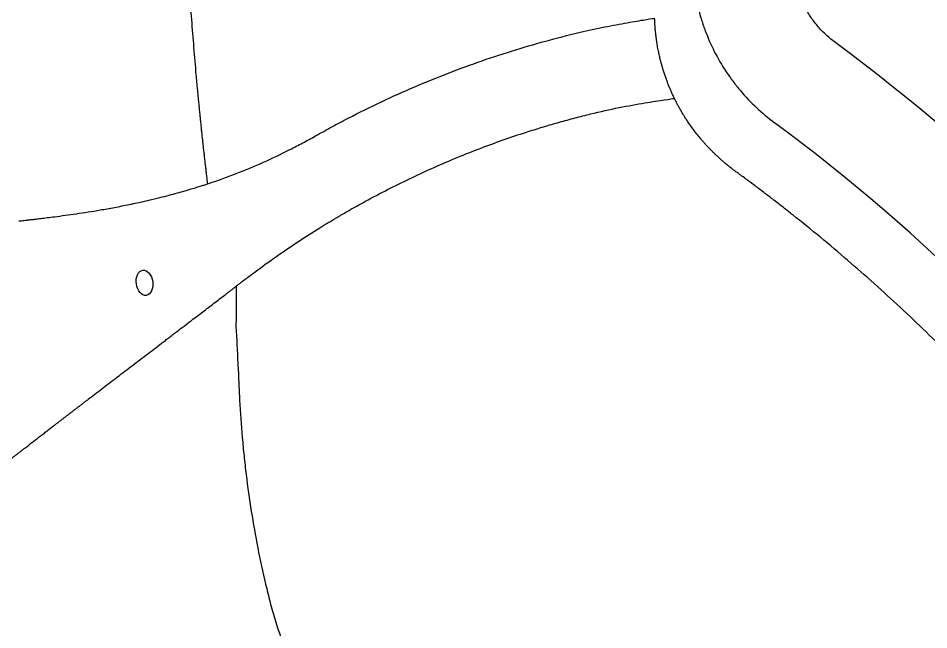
# Model space of a CAD drawing. Extents: x 528 to 612, y 788 to 934.
# Drawn here: x 539.77 to 557.69, y 829.52 to 841.56 of the extents above; entities that cross this region are included whole.
import ezdxf

# ---------------------------------------------------------------- set-up
doc = ezdxf.new("R2010")
doc.units = 0
doc.header["$MEASUREMENT"] = 0
doc.layers.add('1', color=4, linetype='Continuous')
doc.layers.add('LIGHT', color=1, linetype='Continuous')

# ---------------------------------------------------------------- blocks, each defined once
blk = doc.blocks.new('2018 FLASH')
at = {"layer": '1', "linetype": 'Continuous', "lineweight": 25}
for radius, start in [(39.779, 37.0599), (37.799, 36.7869)]:
    blk.add_arc((4.203, 4.203), radius, start, 53.4853, dxfattribs=at)
for points, knots in [([(15.538, 33.381), (15.534, 33.413), (15.526, 33.476), (15.515, 33.571), (15.504, 33.667), (15.493, 33.762), (15.482, 33.858), (15.471, 33.955), (15.46, 34.051), (15.449, 34.148), (15.439, 34.245), (15.428, 34.342), (15.418, 34.439), (15.408, 34.537), (15.398, 34.635), (15.388, 34.733), (15.378, 34.831), (15.368, 34.93), (15.359, 35.029), (15.349, 35.128), (15.34, 35.227), (15.33, 35.326), (15.321, 35.426), (15.299, 35.672), (15.266, 36.066), (15.223, 36.613), (15.185, 37.165), (15.139, 37.903), (15.091, 38.83), (15.05, 39.947), (15.025, 41.074), (15.017, 42.206), (15.025, 43.339), (15.05, 44.465), (15.091, 45.583), (15.138, 46.509), (15.184, 47.247), (15.223, 47.8), (15.265, 48.346), (15.301, 48.769), (15.328, 49.07), (15.345, 49.252), (15.363, 49.434), (15.38, 49.614), (15.399, 49.795), (15.417, 49.974), (15.436, 50.152), (15.456, 50.33), (15.475, 50.507), (15.495, 50.683), (15.516, 50.858), (15.53, 50.974), (15.537, 51.032)], [0, 0, 0, 0, 0.0056135, 0.0112337, 0.0168604, 0.0224936, 0.0281334, 0.0337798, 0.0394327, 0.0450921, 0.0507581, 0.0564305, 0.0621095, 0.067795, 0.0734869, 0.0791854, 0.0848903, 0.0906016, 0.0963195, 0.1020437, 0.1077744, 0.1135115, 0.1192551, 0.125005, 0.1559316, 0.1870756, 0.2184353, 0.2500087, 0.3120878, 0.3744619, 0.4371072, 0.5000001, 0.5628912, 0.6255359, 0.6879106, 0.7499915, 0.7815641, 0.8129235, 0.8440677, 0.8749952, 0.8855316, 0.8960465, 0.9065399, 0.9170116, 0.9274616, 0.9378899, 0.9482964, 0.958681, 0.9690437, 0.9793845, 0.9897033, 1, 1, 1, 1]), ([(25.076, 37.777), (25.076, 37.621), (25.086, 37.467), (25.124, 37.16), (25.151, 37.007), (25.206, 36.781), (25.226, 36.705), (25.272, 36.557), (25.296, 36.483), (25.377, 36.266), (25.438, 36.125), (25.577, 35.85), (25.655, 35.717), (25.762, 35.554), (25.785, 35.522), (25.829, 35.459), (25.852, 35.427), (25.922, 35.334), (25.97, 35.274), (26.119, 35.097), (26.225, 34.985), (26.45, 34.774), (26.569, 34.675), (26.694, 34.582)], [0, 0, 0, 0, 0.125, 0.125, 0.25, 0.25, 0.3125, 0.3125, 0.375, 0.375, 0.5, 0.5, 0.625, 0.625, 0.65625, 0.65625, 0.6875, 0.6875, 0.75, 0.75, 0.875, 0.875, 1, 1, 1, 1]), ([(27.873, 36.174), (27.81, 36.22), (27.751, 36.27), (27.638, 36.376), (27.585, 36.432), (27.511, 36.521), (27.487, 36.551), (27.44, 36.613), (27.418, 36.645), (27.353, 36.743), (27.315, 36.81), (27.246, 36.948), (27.215, 37.019), (27.175, 37.128), (27.163, 37.165), (27.141, 37.239), (27.131, 37.277), (27.104, 37.391), (27.09, 37.467), (27.073, 37.621), (27.068, 37.699), (27.068, 37.777)], [0, 0, 0, 0, 0.125, 0.125, 0.25, 0.25, 0.3125, 0.3125, 0.375, 0.375, 0.5, 0.5, 0.625, 0.625, 0.6875, 0.6875, 0.75, 0.75, 0.875, 0.875, 1, 1, 1, 1]), ([(22.926, 36.376), (23.086, 36.413), (23.249, 36.448), (23.563, 36.509), (23.713, 36.537), (23.976, 36.583), (24.09, 36.602), (24.26, 36.629), (24.316, 36.637), (24.333, 36.64)], [0, 0, 0, 0, 0.25, 0.25, 0.5, 0.5, 0.75, 0.75, 1, 1, 1, 1]), ([(24.376, 36.174), (24.374, 36.184), (24.371, 36.205), (24.367, 36.237), (24.362, 36.271), (24.358, 36.306), (24.352, 36.355), (24.346, 36.415), (24.341, 36.484), (24.338, 36.528), (24.337, 36.549)], [0, 0, 0, 0, 0.080821, 0.166393, 0.256719, 0.351799, 0.451637, 0.648007, 0.830789, 1, 1, 1, 1]), ([(17.659, 34.324), (17.713, 34.354), (17.766, 34.384), (17.873, 34.443), (17.927, 34.473), (18.088, 34.56), (18.196, 34.617), (18.52, 34.785), (18.737, 34.892), (19.392, 35.201), (19.833, 35.389), (20.716, 35.731), (21.159, 35.883), (21.823, 36.087), (22.044, 36.151), (22.486, 36.27), (22.706, 36.325), (22.926, 36.376)], [0, 0, 0, 0, 0.03125, 0.03125, 0.0625, 0.0625, 0.125, 0.125, 0.25, 0.25, 0.5, 0.5, 0.75, 0.75, 0.875, 0.875, 1, 1, 1, 1]), ([(24.558, 35.452), (24.554, 35.464), (24.545, 35.49), (24.532, 35.527), (24.52, 35.564), (24.508, 35.601), (24.497, 35.637), (24.487, 35.672), (24.477, 35.707), (24.467, 35.742), (24.458, 35.776), (24.445, 35.828), (24.427, 35.9), (24.41, 35.979), (24.397, 36.048), (24.386, 36.109), (24.379, 36.152), (24.376, 36.174)], [0, 0, 0, 0, 0.0537846, 0.1067261, 0.1588252, 0.2100828, 0.2604995, 0.3100762, 0.3588139, 0.4067134, 0.4537758, 0.500002, 0.6252328, 0.7499995, 0.8252912, 0.9086233, 1, 1, 1, 1]), ([(24.695, 35.119), (24.69, 35.13), (24.68, 35.152), (24.665, 35.186), (24.65, 35.219), (24.636, 35.252), (24.622, 35.286), (24.609, 35.319), (24.596, 35.352), (24.583, 35.385), (24.57, 35.419), (24.562, 35.441), (24.558, 35.452)], [0, 0, 0, 0, 0.101937, 0.20344, 0.30451, 0.405148, 0.505357, 0.605137, 0.70449, 0.803417, 0.90192, 1, 1, 1, 1]), ([(23.074, 34.757), (23.263, 34.803), (23.453, 34.844), (23.815, 34.916), (23.986, 34.947), (24.289, 34.998), (24.42, 35.018), (24.622, 35.048), (24.693, 35.057), (24.723, 35.061)], [0, 0, 0, 0, 0.25, 0.25, 0.5, 0.5, 0.75, 0.75, 1, 1, 1, 1]), ([(24.723, 35.061), (24.72, 35.069), (24.71, 35.088), (24.701, 35.107), (24.695, 35.119)], [0, 0, 0, 0, 0.367974, 1, 1, 1, 1]), ([(25.934, 33.619), (25.924, 33.626), (25.904, 33.641), (25.873, 33.664), (25.844, 33.687), (25.815, 33.71), (25.786, 33.733), (25.758, 33.755), (25.73, 33.778), (25.703, 33.801), (25.677, 33.824), (25.65, 33.847), (25.625, 33.87), (25.6, 33.892), (25.575, 33.915), (25.551, 33.938), (25.527, 33.96), (25.504, 33.983), (25.481, 34.005), (25.458, 34.028), (25.436, 34.05), (25.415, 34.072), (25.394, 34.094), (25.373, 34.116), (25.353, 34.138), (25.333, 34.16), (25.314, 34.181), (25.295, 34.203), (25.277, 34.224), (25.258, 34.245), (25.22, 34.29), (25.163, 34.36), (25.09, 34.456), (25.022, 34.551), (24.966, 34.634), (24.921, 34.704), (24.886, 34.761), (24.852, 34.819), (24.818, 34.878), (24.786, 34.938), (24.754, 34.999), (24.733, 35.041), (24.723, 35.061)], [0, 0, 0, 0, 0.0200591, 0.0399167, 0.0595728, 0.0790276, 0.098281, 0.117333, 0.1361836, 0.1548329, 0.1732809, 0.1915275, 0.209573, 0.2274171, 0.2450601, 0.2625019, 0.2797424, 0.2967819, 0.3136202, 0.3302575, 0.3466937, 0.3629289, 0.3789631, 0.3947963, 0.4104286, 0.4258601, 0.4410907, 0.4561205, 0.4709495, 0.4855778, 0.5000055, 0.5646359, 0.6278425, 0.6896293, 0.7500004, 0.7849123, 0.8200897, 0.8555339, 0.891246, 0.9272269, 0.9634779, 1, 1, 1, 1]), ([(16.126, 31.387), (16.142, 31.4), (16.175, 31.426), (16.24, 31.477), (16.322, 31.539), (16.421, 31.613), (16.619, 31.761), (17.054, 32.072), (17.574, 32.414), (18.032, 32.692), (18.314, 32.856), (18.627, 33.032), (19.019, 33.24), (19.454, 33.457), (19.894, 33.662), (20.338, 33.855), (20.786, 34.037), (21.138, 34.168), (21.391, 34.258), (21.543, 34.31), (21.695, 34.361), (21.847, 34.41), (22, 34.458), (22.152, 34.505), (22.305, 34.55), (22.459, 34.594), (22.612, 34.637), (22.766, 34.678), (22.92, 34.718), (23.023, 34.744), (23.074, 34.757)], [0, 0, 0, 0, 0.007941, 0.015663, 0.031313, 0.046811, 0.062587, 0.125052, 0.249824, 0.299752, 0.329728, 0.374735, 0.437476, 0.499976, 0.562251, 0.624662, 0.687231, 0.749979, 0.770841, 0.791695, 0.812543, 0.833385, 0.854222, 0.875055, 0.895884, 0.91671, 0.937534, 0.958356, 0.979178, 1, 1, 1, 1]), ([(15.538, 33.381), (15.633, 33.413), (15.728, 33.445), (15.914, 33.513), (16.006, 33.547), (16.28, 33.654), (16.459, 33.728), (16.811, 33.885), (16.983, 33.968), (17.239, 34.097), (17.324, 34.141), (17.45, 34.208), (17.492, 34.231), (17.576, 34.277), (17.617, 34.3), (17.659, 34.324)], [0, 0, 0, 0, 0.125, 0.125, 0.25, 0.25, 0.5, 0.5, 0.75, 0.75, 0.875, 0.875, 0.9375, 0.9375, 1, 1, 1, 1]), ([(33.803, 25.68), (33.78, 25.711), (33.735, 25.774), (33.667, 25.869), (33.598, 25.963), (33.529, 26.057), (33.459, 26.151), (33.389, 26.245), (33.319, 26.339), (33.248, 26.432), (33.177, 26.526), (33.106, 26.619), (33.034, 26.712), (32.962, 26.805), (32.89, 26.898), (32.817, 26.991), (32.743, 27.083), (32.67, 27.176), (32.596, 27.268), (32.521, 27.36), (32.446, 27.452), (32.371, 27.543), (32.296, 27.635), (32.22, 27.726), (32.143, 27.817), (31.943, 28.056), (31.613, 28.438), (31.146, 28.958), (30.667, 29.471), (30.177, 29.974), (29.678, 30.468), (29.171, 30.949), (28.656, 31.42), (28.132, 31.88), (27.598, 32.33), (27.174, 32.672), (26.868, 32.914), (26.682, 33.058), (26.496, 33.2), (26.31, 33.341), (26.123, 33.481), (25.997, 33.573), (25.934, 33.619)], [0, 0, 0, 0, 0.010385, 0.020779, 0.031182, 0.041595, 0.052017, 0.062448, 0.072889, 0.083338, 0.093797, 0.104266, 0.114744, 0.125231, 0.135727, 0.146233, 0.156748, 0.167272, 0.177806, 0.188349, 0.198902, 0.209463, 0.220035, 0.230615, 0.241205, 0.251804, 0.313872, 0.376137, 0.4386, 0.501262, 0.563777, 0.626088, 0.688195, 0.750099, 0.812447, 0.874809, 0.895744, 0.916652, 0.937531, 0.958382, 0.979205, 1, 1, 1, 1]), ([(11.818, 32.649), (11.826, 32.65), (11.844, 32.652), (11.878, 32.656), (11.925, 32.661), (11.985, 32.668), (12.059, 32.677), (12.149, 32.687), (12.256, 32.7), (12.383, 32.716), (12.542, 32.736), (12.732, 32.761), (12.951, 32.792), (13.18, 32.826), (13.43, 32.867), (13.701, 32.916), (13.923, 32.959), (14.092, 32.995), (14.22, 33.022), (14.393, 33.061), (14.583, 33.107), (14.771, 33.155), (14.934, 33.199), (15.08, 33.24), (15.207, 33.277), (15.316, 33.31), (15.406, 33.338), (15.478, 33.361), (15.52, 33.375), (15.538, 33.381)], [0, 0, 0, 0, 0.0097211, 0.0240965, 0.0431274, 0.0668146, 0.0951586, 0.1281603, 0.1658198, 0.2081363, 0.2551058, 0.3174419, 0.3797657, 0.4420861, 0.5044183, 0.5748057, 0.6451881, 0.6652518, 0.6953842, 0.7355748, 0.7858267, 0.8270606, 0.8641613, 0.8971366, 0.9259858, 0.9507063, 0.9712894, 0.987724, 1, 1, 1, 1]), ([(11.108, 27.533), (11.112, 27.536), (11.12, 27.543), (11.133, 27.553), (11.147, 27.564), (11.16, 27.574), (11.174, 27.585), (11.188, 27.596), (11.202, 27.607), (11.217, 27.619), (11.231, 27.63), (11.246, 27.642), (11.262, 27.654), (11.277, 27.666), (11.293, 27.678), (11.309, 27.691), (11.325, 27.703), (11.342, 27.716), (11.358, 27.729), (11.375, 27.743), (11.393, 27.756), (11.41, 27.77), (11.428, 27.784), (11.446, 27.798), (11.464, 27.812), (11.482, 27.826), (11.501, 27.841), (11.52, 27.855), (11.539, 27.87), (11.559, 27.886), (11.578, 27.901), (11.598, 27.916), (11.618, 27.932), (11.639, 27.948), (11.659, 27.964), (11.68, 27.98), (11.701, 27.996), (11.722, 28.013), (11.744, 28.03), (11.766, 28.047), (11.788, 28.064), (11.81, 28.081), (11.832, 28.098), (11.855, 28.116), (11.878, 28.134), (11.901, 28.152), (11.924, 28.17), (11.985, 28.217), (12.085, 28.294), (12.205, 28.387), (12.303, 28.462), (12.355, 28.503), (12.384, 28.525), (12.391, 28.53), (12.397, 28.535), (12.403, 28.539), (12.408, 28.544), (12.414, 28.548), (12.42, 28.552), (12.425, 28.557), (12.431, 28.561), (12.436, 28.565), (12.441, 28.569), (12.446, 28.573), (12.451, 28.577), (12.456, 28.581), (12.461, 28.584), (12.466, 28.588), (12.47, 28.591), (12.474, 28.595), (12.479, 28.598), (12.483, 28.601), (12.487, 28.604), (12.491, 28.607), (12.495, 28.61), (12.498, 28.613), (12.502, 28.616), (12.505, 28.619), (12.509, 28.622), (12.512, 28.624), (12.515, 28.626), (12.518, 28.628), (12.521, 28.63), (12.523, 28.632), (12.526, 28.634), (12.528, 28.636), (12.537, 28.643), (12.551, 28.654), (12.571, 28.669), (12.592, 28.685), (12.612, 28.701), (12.633, 28.717), (12.654, 28.733), (12.675, 28.749), (12.696, 28.765), (12.717, 28.781), (12.738, 28.798), (12.76, 28.814), (12.781, 28.83), (12.803, 28.847), (12.824, 28.864), (12.846, 28.88), (12.868, 28.897), (12.89, 28.914), (12.912, 28.931), (12.935, 28.948), (12.957, 28.965), (12.979, 28.983), (13.002, 29), (13.025, 29.017), (13.047, 29.035), (13.07, 29.052), (13.093, 29.07), (13.116, 29.088), (13.14, 29.106), (13.163, 29.123), (13.266, 29.202), (13.453, 29.345), (13.73, 29.558), (14.02, 29.779), (14.321, 30.009), (14.551, 30.184), (14.704, 30.3), (14.765, 30.347), (14.814, 30.384), (14.842, 30.406), (14.866, 30.424), (14.891, 30.443), (14.961, 30.496), (15.072, 30.581), (15.243, 30.712), (15.44, 30.861), (15.624, 31.002), (15.77, 31.114), (15.862, 31.184), (15.935, 31.24), (15.99, 31.283), (16.045, 31.325), (16.081, 31.353), (16.1, 31.367)], [0, 0, 0, 0, 0.005396, 0.010791, 0.016185, 0.021578, 0.02697, 0.032362, 0.037754, 0.043146, 0.048538, 0.05393, 0.059323, 0.064717, 0.070111, 0.075507, 0.080904, 0.086302, 0.091703, 0.097105, 0.102509, 0.107915, 0.113324, 0.118735, 0.124149, 0.129567, 0.134987, 0.140411, 0.145838, 0.15127, 0.156705, 0.162144, 0.167588, 0.173036, 0.178489, 0.183947, 0.18941, 0.194878, 0.200352, 0.205831, 0.211316, 0.216807, 0.222304, 0.227808, 0.233318, 0.238835, 0.244359, 0.24989, 0.281257, 0.312778, 0.32843, 0.343979, 0.345285, 0.346566, 0.347823, 0.349056, 0.350265, 0.351449, 0.352608, 0.353744, 0.354855, 0.355941, 0.357003, 0.358041, 0.359055, 0.360044, 0.361008, 0.361948, 0.362864, 0.363756, 0.364623, 0.365465, 0.366284, 0.367078, 0.367847, 0.368592, 0.369313, 0.370009, 0.370679, 0.371317, 0.371931, 0.372521, 0.373086, 0.373627, 0.374144, 0.374637, 0.375106, 0.379157, 0.383216, 0.387282, 0.391356, 0.395438, 0.399527, 0.403624, 0.407729, 0.411841, 0.415962, 0.42009, 0.424227, 0.428371, 0.432524, 0.436685, 0.440854, 0.445031, 0.449217, 0.453411, 0.457614, 0.461825, 0.466044, 0.470272, 0.474509, 0.478754, 0.483008, 0.487271, 0.491543, 0.495824, 0.500113, 0.547939, 0.596905, 0.647073, 0.698497, 0.751232, 0.763625, 0.776068, 0.782262, 0.78847, 0.790241, 0.794371, 0.800864, 0.82559, 0.850409, 0.88757, 0.924891, 0.943744, 0.962338, 0.971856, 0.981138, 0.990551, 1, 1, 1, 1]), ([(16.1, 31.367), (16.099, 31.235), (16.098, 31.102), (16.096, 30.904), (16.095, 30.804), (16.094, 30.688), (16.094, 30.638), (16.093, 30.605), (16.093, 30.588), (16.093, 30.572)], [0, 0, 0, 0, 0.5, 0.5, 0.75, 0.875, 0.9375, 0.9375, 1, 1, 1, 1]), ([(16.093, 30.572), (16.106, 30.331), (16.119, 30.09), (16.137, 29.727), (16.143, 29.606), (16.154, 29.363), (16.159, 29.242), (16.179, 28.877), (16.196, 28.634), (16.228, 28.268), (16.239, 28.146), (16.265, 27.903), (16.279, 27.782), (16.352, 27.175), (16.428, 26.694), (16.569, 25.978), (16.62, 25.74), (16.691, 25.444), (16.705, 25.385), (16.734, 25.267), (16.749, 25.208), (16.795, 25.032), (16.829, 24.915), (16.935, 24.566), (17.016, 24.336), (17.152, 23.995), (17.2, 23.882), (17.275, 23.714), (17.301, 23.658), (17.353, 23.547), (17.38, 23.492), (17.516, 23.219), (17.633, 23.006), (17.821, 22.697), (17.886, 22.595), (17.986, 22.445), (18.02, 22.395), (18.088, 22.296), (18.122, 22.246), (18.295, 22), (18.438, 21.806), (18.731, 21.425), (18.881, 21.237), (19.191, 20.869), (19.35, 20.687), (19.595, 20.42), (19.678, 20.332), (19.846, 20.157), (19.931, 20.071), (20.187, 19.814), (20.362, 19.648), (20.717, 19.323), (20.898, 19.165), (21.266, 18.858), (21.453, 18.708), (21.834, 18.416), (22.027, 18.275), (22.273, 18.103), (22.322, 18.069), (22.421, 18.002), (22.471, 17.968), (22.621, 17.869), (22.722, 17.805), (23.032, 17.618), (23.244, 17.502), (23.572, 17.34), (23.683, 17.288), (23.851, 17.213), (23.908, 17.189), (24.022, 17.141), (24.079, 17.117), (24.365, 17.004), (24.597, 16.924), (24.889, 16.835), (24.947, 16.818), (25.065, 16.786), (25.123, 16.77), (25.3, 16.724), (25.418, 16.695), (25.773, 16.611), (26.011, 16.56), (26.726, 16.42), (27.206, 16.345), (28.172, 16.228), (28.657, 16.186), (29.206, 16.157), (29.267, 16.154), (29.389, 16.148), (29.572, 16.139), (29.876, 16.124), (30.119, 16.111), (30.3, 16.102), (30.391, 16.097), (30.496, 16.091), (30.549, 16.088), (30.575, 16.086), (30.588, 16.086), (30.595, 16.085), (30.598, 16.085), (30.6, 16.085), (30.601, 16.085), (30.602, 16.085)], [0, 0, 0, 0, 0.03125, 0.03125, 0.046875, 0.046875, 0.0625, 0.0625, 0.09375, 0.09375, 0.109375, 0.109375, 0.125, 0.125, 0.1875, 0.1875, 0.21875, 0.21875, 0.226563, 0.226563, 0.234375, 0.234375, 0.25, 0.25, 0.28125, 0.28125, 0.296875, 0.296875, 0.304688, 0.304688, 0.3125, 0.3125, 0.34375, 0.34375, 0.359375, 0.359375, 0.367188, 0.367188, 0.375, 0.375, 0.40625, 0.40625, 0.4375, 0.4375, 0.46875, 0.46875, 0.484375, 0.484375, 0.5, 0.5, 0.53125, 0.53125, 0.5625, 0.5625, 0.59375, 0.59375, 0.625, 0.625, 0.632813, 0.632813, 0.640625, 0.640625, 0.65625, 0.65625, 0.6875, 0.6875, 0.703125, 0.703125, 0.710938, 0.710938, 0.71875, 0.71875, 0.75, 0.75, 0.757813, 0.757813, 0.765625, 0.765625, 0.78125, 0.78125, 0.8125, 0.8125, 0.875, 0.875, 0.9375, 0.9375, 0.945313, 0.945313, 0.953125, 0.96875, 0.984375, 0.984375, 0.992188, 0.996094, 0.998047, 0.999023, 0.999512, 0.999756, 0.999878, 0.999878, 1, 1, 1, 1])]:
    blk.add_open_spline(points, degree=3, knots=knots, dxfattribs=at)
for points in [[(24.337, 36.549), (24.335, 36.579), (24.334, 36.609), (24.333, 36.64)], [(16.1, 31.367), (16.108, 31.374), (16.117, 31.381), (16.126, 31.387)]]:
    blk.add_open_spline(points, degree=3, dxfattribs=at)
at = {"layer": 'LIGHT', "color": 1}
blk.add_ellipse((14.294, 31.433), major_axis=(-0.035, 0.248), ratio=0.649149, dxfattribs=at)

msp = doc.modelspace()

# ---------------------------------------------------------------- block references
at = {"layer": '1'}
msp.add_blockref('2018 FLASH', (527.965, 804.919), dxfattribs=at)

doc.saveas('drawing.dxf')
